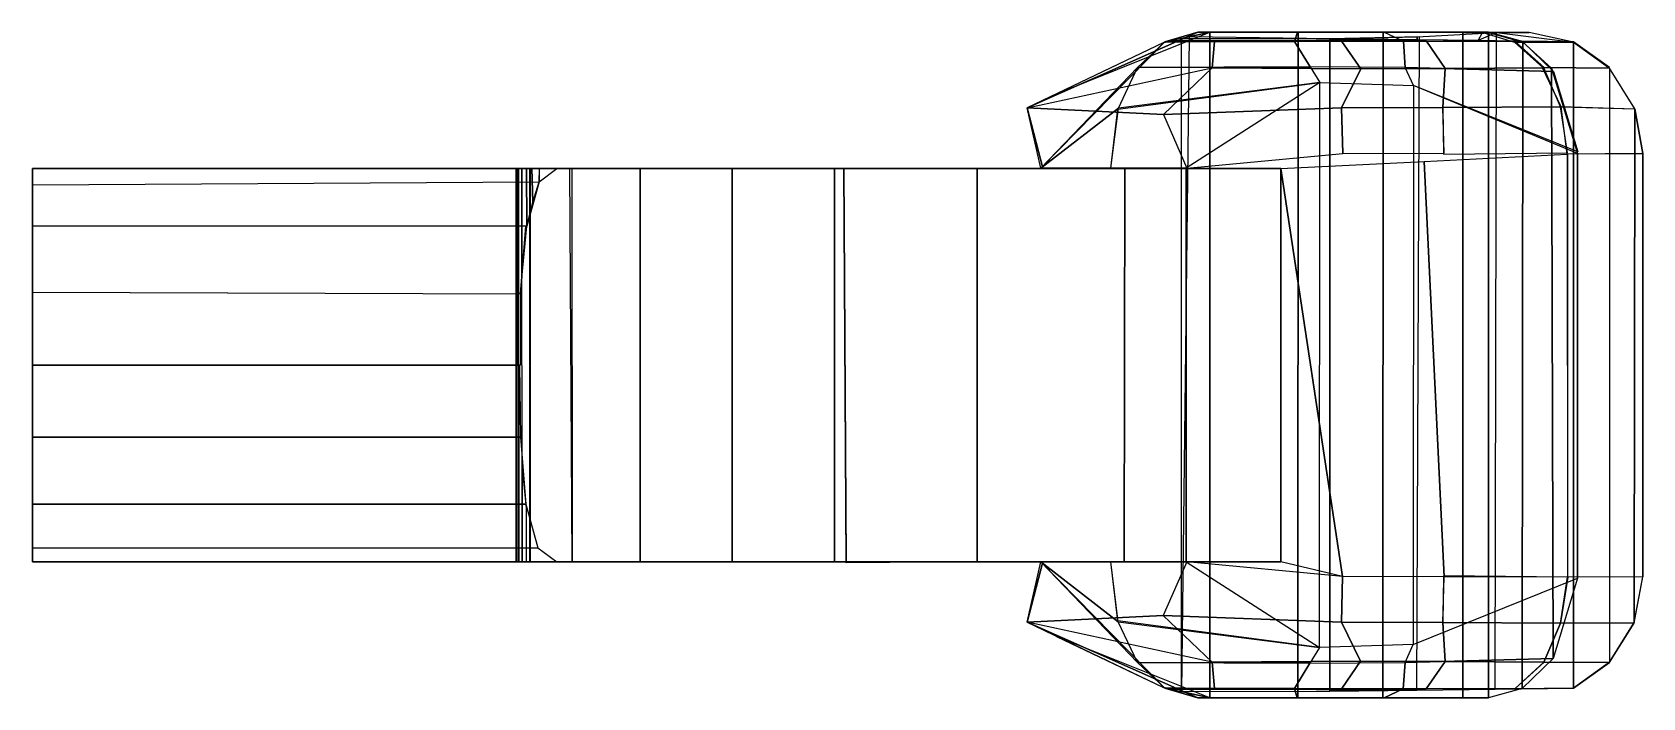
# Model space of a CAD drawing. Extents: x -5 to 48.3, y -23.3 to -1.2.
import ezdxf

# ---------------------------------------------------------------- set-up
doc = ezdxf.new("R2010")
doc.units = 0
doc.header["$MEASUREMENT"] = 0
doc.layers.add('3D', color=1, linetype='Continuous')

msp = doc.modelspace()

# ---------------------------------------------------------------- linework, layer by layer
at = {"layer": '3D'}
for p, q in [((36.234, -1.532, 66.627), (45.022, -1.551, 64.397)), ((36.231, -22.963, 66.623), (45.018, -22.944, 64.393))]:
    msp.add_line(p, q, dxfattribs=at)
for points in [[(33.565, -1.241, 55.398), (27.917, -3.738, 60.083), (28.889, -3.274, 61.344), (33.958, -1.241, 56.685)], [(33.565, -1.241, 55.398), (32.471, -1.554, 54.307), (28.369, -5.741, 57.382), (27.917, -3.738, 60.083)], [(34.114, -1.552, 67.979), (32.433, -1.579, 65.94), (27.917, -3.738, 60.083), (34.039, -2.423, 69.152)], [(32.471, -1.554, 54.307), (28.369, -5.741, 57.382), (31.569, -2.413, 53.401), (32.471, -1.554, 54.307)], [(28.889, -3.274, 61.344), (33.958, -1.241, 56.685), (32.433, -1.579, 65.94), (28.889, -3.274, 61.344)], [(36.763, -1.549, 52.052), (37.274, -2.388, 50.7), (31.569, -2.413, 53.401), (32.471, -1.554, 54.307)], [(32.743, -1.51, 64.058), (38.323, -1.546, 68.248), (34.114, -1.552, 67.979), (32.433, -1.579, 65.94)], [(36.854, -1.241, 53.621), (36.763, -1.549, 52.052), (32.471, -1.554, 54.307), (33.565, -1.241, 55.398)], [(38.097, -1.499, 66.154), (37.931, -1.464, 64.612), (33.019, -1.449, 62.383), (32.743, -1.51, 64.058)], [(32.743, -1.51, 64.058), (38.097, -1.499, 66.154), (36.234, -1.532, 66.627), (32.743, -1.51, 64.058)], [(33.954, -23.254, 56.681), (33.018, -23.047, 62.364), (33.019, -1.449, 62.383), (33.958, -1.241, 56.685)], [(33.018, -23.047, 62.364), (37.927, -23.031, 63.877), (37.931, -1.464, 62.312), (33.273, -1.393, 60.843)], [(37.931, -1.464, 64.612), (37.931, -1.464, 62.312), (33.273, -1.393, 60.843), (33.019, -1.449, 62.383)], [(36.854, -1.241, 53.621), (36.876, -1.241, 54.781), (33.958, -1.241, 56.685), (33.565, -1.241, 55.398)], [(36.876, -1.241, 54.781), (36.87, -23.254, 54.768), (33.954, -23.254, 56.681), (33.958, -1.241, 56.685)], [(38.949, -2.448, 69.451), (38.323, -1.546, 68.248), (34.114, -1.552, 67.979), (34.039, -2.423, 69.152)], [(41.018, -1.542, 65.413), (41.121, -1.535, 67.743), (38.323, -1.546, 68.248), (36.234, -1.532, 66.627)], [(39.725, -1.241, 53.564), (40.36, -1.54, 52.204), (36.763, -1.549, 52.052), (36.854, -1.241, 53.621)], [(40.36, -1.54, 52.204), (40.419, -2.41, 50.872), (37.274, -2.388, 50.7), (36.763, -1.549, 52.052)], [(39.725, -1.241, 53.564), (36.854, -1.241, 53.621), (36.876, -1.241, 54.781), (39.686, -1.241, 54.78)], [(39.686, -1.241, 54.78), (39.683, -23.254, 54.776), (36.874, -23.254, 54.768), (36.876, -1.241, 54.781)], [(37.931, -1.464, 62.312), (37.927, -23.031, 63.877), (40.809, -22.999, 63.771), (40.897, -1.392, 61.859)], [(40.813, -1.397, 61.855), (40.813, -1.496, 63.775), (37.931, -1.464, 64.612), (37.931, -1.464, 62.312)], [(37.931, -1.464, 64.612), (40.813, -1.496, 63.775), (41.018, -1.542, 65.413), (38.097, -1.499, 66.154)], [(41.747, -2.437, 68.946), (41.121, -1.535, 67.743), (38.323, -1.546, 68.248), (38.949, -2.448, 69.451)], [(39.686, -1.241, 54.78), (42.325, -1.254, 56.381), (42.325, -23.254, 56.381), (39.683, -23.254, 54.776)], [(43.177, -1.241, 55.594), (39.725, -1.241, 53.564), (39.686, -1.241, 54.78), (42.325, -1.254, 56.381)], [(44.296, -1.543, 54.574), (43.177, -1.241, 55.594), (39.725, -1.241, 53.564), (40.36, -1.54, 52.204)], [(45.32, -2.543, 53.645), (40.42, -2.41, 50.872), (40.36, -1.54, 52.204), (44.296, -1.543, 54.574)], [(42.832, -1.52, 63.436), (40.813, -1.496, 63.775), (40.813, -1.397, 61.855), (43.438, -1.254, 61.978)], [(45.022, -1.551, 64.397), (45.985, -1.556, 62.908), (40.813, -1.496, 63.775), (41.018, -1.542, 65.413)], [(45.022, -1.551, 64.397), (44.058, -1.546, 65.887), (41.121, -1.535, 67.743), (41.018, -1.542, 65.413)], [(45.024, -2.42, 66.765), (44.058, -1.546, 65.887), (41.121, -1.535, 67.743), (41.747, -2.437, 68.946)], [(43.173, -23.254, 55.59), (42.325, -23.254, 56.381), (42.325, -1.254, 56.381), (43.173, -1.254, 55.604)], [(42.832, -1.52, 63.436), (42.98, -1.254, 64.808), (44.522, -1.254, 62.373), (43.438, -1.254, 61.978)], [(45.988, -1.572, 62.906), (44.519, -1.254, 62.372), (42.982, -1.254, 64.805), (44.034, -1.565, 65.926)], [(44.293, -22.952, 54.57), (43.173, -23.254, 55.59), (43.173, -1.254, 55.604), (44.314, -1.565, 54.559)], [(45.982, -22.939, 62.904), (43.395, -22.969, 63.337), (43.438, -1.254, 61.978), (45.986, -1.571, 62.906)], [(47.177, -2.426, 63.339), (45.986, -1.571, 62.906), (44.034, -1.565, 65.926), (44.977, -2.41, 66.773)], [(47.181, -2.413, 63.343), (45.985, -1.556, 62.908), (44.058, -1.546, 65.887), (45.005, -2.419, 66.784)], [(45.316, -21.952, 53.64), (44.293, -22.952, 54.57), (44.314, -1.565, 54.559), (45.258, -2.426, 53.694)], [(47.18, -22.079, 63.34), (45.982, -22.939, 62.904), (45.986, -1.571, 62.906), (47.177, -2.426, 63.339)], [(27.917, -3.738, 60.083), (34.039, -2.423, 69.152), (32.421, -3.958, 69.753), (27.917, -3.738, 60.083)], [(30.932, -3.757, 52.785), (31.569, -2.413, 53.401), (28.369, -5.741, 57.382), (30.932, -3.757, 52.785)], [(37.274, -2.388, 50.7), (37.591, -2.905, 49.732), (30.932, -3.757, 52.785), (31.569, -2.413, 53.401)], [(34.039, -2.423, 69.152), (32.421, -3.958, 69.753), (38.315, -3.738, 70.438), (38.949, -2.448, 69.451)], [(37.591, -2.905, 49.732), (40.692, -2.998, 50.032), (40.42, -2.41, 50.872), (37.274, -2.388, 50.7)], [(41.747, -2.437, 68.946), (38.949, -2.448, 69.451), (38.315, -3.738, 70.438), (41.669, -3.727, 69.881)], [(45.32, -2.543, 53.645), (46.126, -5.202, 52.906), (40.692, -2.998, 50.032), (40.419, -2.41, 50.872)], [(45.561, -3.714, 67.447), (45.005, -2.419, 66.784), (41.747, -2.437, 68.946), (41.669, -3.727, 69.881)], [(48.01, -3.771, 63.642), (47.177, -2.426, 63.339), (44.949, -2.413, 66.805), (45.57, -3.697, 67.413)], [(45.259, -2.428, 53.691), (46.122, -5.254, 52.902), (46.122, -19.294, 52.902), (45.316, -21.952, 53.64)], [(47.177, -2.426, 63.339), (47.18, -22.079, 63.34), (47.996, -20.767, 63.644), (48.01, -3.771, 63.642)], [(37.591, -2.905, 49.732), (33.176, -5.741, 50.75), (30.688, -5.741, 52.626), (30.917, -3.785, 52.785)], [(41.669, -3.727, 69.881), (38.315, -3.738, 70.438), (38.354, -5.249, 70.739), (41.708, -5.238, 70.182)], [(45.787, -5.227, 67.649), (45.561, -3.714, 67.447), (41.669, -3.727, 69.881), (41.688, -5.276, 70.189)], [(45.779, -5.273, 67.649), (45.578, -3.704, 67.408), (48.01, -3.771, 63.642), (48.278, -5.254, 63.74)], [(28.438, -5.741, 64.184), (27.917, -3.738, 60.083), (32.421, -3.958, 69.753), (33.202, -5.741, 69.701)], [(28.369, -5.741, 57.382), (27.917, -3.738, 60.083), (28.438, -5.741, 64.184), (28.369, -5.741, 57.382)], [(29.117, -5.741, 54.664), (30.688, -5.741, 52.626), (30.932, -3.757, 52.785), (28.369, -5.741, 57.382)], [(38.315, -3.738, 70.438), (32.421, -3.958, 69.753), (33.202, -5.741, 69.701), (38.354, -5.249, 70.739)], [(47.996, -20.767, 63.644), (48.278, -19.254, 63.74), (48.278, -5.254, 63.74), (48.01, -3.771, 63.642)], [(41.044, -5.514, 69.107), (45.779, -5.273, 67.649), (45.784, -19.268, 67.645), (41.704, -19.257, 70.178)], [(48.278, -5.254, 63.74), (48.278, -19.254, 63.74), (45.804, -19.264, 67.625), (45.797, -5.261, 67.632)], [(-4.98, -18.754, -75.41), (-4.98, -5.754, -75.41), (-4.98, -5.754, 30.597), (-4.98, -18.754, 31.097)], [(11.779, -6.189, 33.273), (12.355, -5.754, 31.097), (-4.98, -5.754, 31.097), (-4.98, -6.293, 33.689)], [(12.355, -5.754, 31.097), (-4.98, -5.754, 31.097), (-4.98, -5.754, -75.41), (12.923, -5.754, -75.41)], [(-4.98, -18.754, -75.41), (21.54, -18.754, -75.41), (21.54, -5.754, -75.41), (-4.98, -5.754, -75.41)], [(11.041, -5.755, 38.959), (11.02, -5.754, 40.096), (33.172, -5.754, 50.746), (33.172, -5.754, 49.815)], [(11.02, -5.754, 40.096), (11.462, -5.754, 45.417), (33.172, -5.754, 50.746)], [(11.02, -5.754, 40.096), (11.481, -5.754, 45.422), (11.473, -18.754, 45.373), (11.02, -18.754, 40.096)], [(11.041, -5.755, 38.959), (11.02, -5.755, 40.096), (11.02, -18.754, 40.096), (11.043, -18.754, 38.957)], [(11.097, -5.754, 37.919), (11.041, -5.755, 38.959), (33.172, -5.754, 49.815), (33.172, -5.754, 48.972)], [(11.097, -5.754, 37.919), (11.041, -5.754, 38.959), (11.043, -18.754, 38.957), (11.106, -18.754, 37.812)], [(11.199, -5.754, 36.769), (11.097, -5.754, 37.919), (33.172, -5.754, 48.972), (33.172, -5.754, 48.137)], [(11.199, -5.754, 36.769), (11.097, -5.754, 37.919), (11.106, -18.754, 37.812), (11.209, -18.754, 36.676)], [(11.356, -5.754, 35.547), (11.199, -5.754, 36.769), (33.172, -5.754, 48.137), (33.172, -5.754, 46.766)], [(11.353, -5.754, 35.546), (11.199, -5.754, 36.769), (11.2, -9.38, 36.817), (11.368, -7.661, 35.696)], [(11.529, -5.754, 34.503), (11.356, -5.754, 35.547), (33.172, -5.754, 46.766), (33.172, -5.754, 44.649)], [(11.529, -5.754, 34.503), (11.356, -5.754, 35.547), (11.368, -7.661, 35.696), (11.569, -6.876, 34.413)], [(11.462, -5.754, 45.417), (12.854, -5.754, 50.6), (12.867, -18.754, 50.636), (11.473, -18.754, 45.373)], [(11.481, -5.754, 45.422), (12.854, -5.754, 50.6), (30.684, -5.754, 52.622), (33.172, -5.754, 50.746)], [(11.778, -5.754, 33.292), (11.529, -5.754, 34.503), (33.172, -5.754, 44.649), (33.172, -5.754, 42.336)], [(11.787, -5.754, 33.296), (11.529, -5.754, 34.503), (11.569, -6.863, 34.414), (11.779, -6.19, 33.273)], [(12.355, -5.754, 31.097), (11.778, -5.754, 33.292), (33.172, -5.754, 42.336), (33.172, -5.754, 40.116)], [(12.355, -5.754, 31.097), (11.778, -5.754, 33.292), (11.779, -6.189, 33.273), (12.355, -5.754, 31.097)], [(12.923, -5.754, -75.41), (21.54, -5.754, -75.41), (33.172, -5.754, 40.116), (12.355, -5.754, 31.097)], [(12.792, -5.754, 50.593), (15.118, -5.754, 55.5), (15.118, -18.754, 55.5), (12.867, -18.77, 50.636)], [(12.854, -5.754, 50.6), (15.118, -5.754, 55.5), (29.113, -5.754, 54.66), (30.684, -5.754, 52.622)], [(15.118, -5.754, 55.5), (18.165, -5.754, 59.893), (27.618, -5.754, 60.097), (29.113, -5.754, 54.66)], [(15.118, -5.754, 55.5), (18.165, -5.754, 59.893), (18.165, -18.754, 59.893), (15.118, -18.754, 55.5)], [(18.165, -5.754, 59.893), (21.856, -5.754, 63.642), (28.434, -5.754, 64.18), (27.62, -5.754, 60.097)], [(18.165, -5.754, 59.893), (21.856, -5.754, 63.642), (21.927, -18.754, 63.702), (18.165, -18.754, 59.893)], [(21.54, -18.754, -75.41), (33.172, -18.754, 40.116), (33.172, -5.754, 40.116), (21.54, -5.754, -75.41)], [(21.856, -5.754, 63.642), (26.265, -5.754, 66.793), (30.713, -5.754, 67.601), (28.434, -5.754, 64.18)], [(21.856, -5.754, 63.642), (26.265, -5.754, 66.793), (26.265, -18.754, 66.793), (21.927, -18.792, 63.702)], [(30.713, -5.754, 67.601), (26.265, -5.754, 66.793), (31.146, -5.754, 69.119), (32.586, -5.754, 69.104)], [(26.265, -18.754, 66.793), (26.265, -5.754, 66.793), (31.146, -5.754, 69.119), (31.13, -18.754, 69.12)], [(31.146, -5.754, 69.119), (36.308, -5.754, 70.565), (36.308, -18.754, 70.565), (31.13, -18.754, 69.12)], [(32.586, -5.754, 69.104), (31.146, -5.754, 69.119), (33.047, -5.754, 69.769), (33.433, -5.754, 69.585)], [(33.433, -5.754, 69.585), (36.308, -5.754, 70.565), (33.047, -5.754, 69.769), (33.433, -5.754, 69.585)], [(33.172, -18.754, 40.116), (33.172, -18.754, 42.336), (33.172, -5.754, 42.336), (33.172, -5.754, 40.116)], [(33.172, -18.754, 42.336), (33.172, -18.754, 44.649), (33.172, -5.754, 44.649), (33.172, -5.754, 42.336)], [(33.172, -18.754, 44.649), (33.172, -18.754, 46.766), (33.172, -5.754, 46.766), (33.172, -5.754, 44.649)], [(33.172, -18.754, 46.766), (33.172, -18.754, 48.137), (33.172, -5.754, 48.137), (33.172, -5.754, 46.766)], [(33.172, -18.754, 48.137), (33.172, -18.754, 48.972), (33.172, -5.754, 48.972), (33.172, -5.754, 48.137)], [(33.172, -18.754, 48.972), (33.172, -18.754, 49.815), (33.172, -5.754, 49.815), (33.172, -5.754, 48.972)], [(41.044, -5.514, 69.107), (41.704, -19.257, 70.178), (38.35, -19.246, 70.735), (36.308, -5.754, 70.565)], [(36.308, -5.754, 70.565), (38.35, -19.246, 70.735), (36.308, -18.754, 70.565), (36.308, -5.754, 70.565)], [(-4.98, -7.658, 35.693), (-4.98, -6.293, 33.689), (11.779, -6.19, 33.273), (11.368, -7.661, 35.696)], [(11.16, -9.899, 37.155), (11.334, -7.661, 35.696), (-4.98, -7.658, 35.693), (-4.991, -9.837, 37.131)], [(-4.98, -12.254, 37.597), (-4.98, -9.837, 37.131), (11.16, -9.899, 37.155), (11.16, -12.254, 37.597)], [(-4.98, -14.638, 37.144), (-4.98, -12.254, 37.597), (11.121, -12.254, 37.597), (11.161, -14.638, 37.144)], [(-4.98, -16.85, 35.693), (-4.98, -14.638, 37.144), (11.161, -14.638, 37.144), (11.334, -16.849, 35.694)], [(11.354, -16.984, 35.555), (11.209, -15.54, 36.676), (11.209, -18.754, 36.676), (11.356, -18.754, 35.547)], [(-4.98, -18.305, 33.471), (-4.98, -16.85, 35.693), (11.334, -16.849, 35.694), (11.733, -18.299, 33.486)], [(-4.98, -18.754, 31.097), (-4.98, -18.305, 33.471), (11.733, -18.299, 33.486), (12.355, -18.754, 31.097)], [(-4.98, -18.754, 31.097), (12.355, -18.754, 31.097), (12.355, -18.754, -75.41), (-4.98, -18.754, -75.41)], [(11.041, -18.755, 38.959), (11.02, -18.754, 40.096), (33.172, -18.754, 50.746), (33.172, -18.754, 49.815)], [(11.02, -18.754, 40.096), (11.462, -18.754, 45.417), (33.172, -18.754, 50.746)], [(11.02, -18.754, 40.096), (11.486, -18.754, 45.423), (33.172, -18.754, 50.746), (11.02, -18.754, 40.096)], [(11.097, -18.754, 37.919), (11.041, -18.755, 38.959), (33.172, -18.754, 49.815), (33.172, -18.754, 48.972)], [(11.199, -18.754, 36.769), (11.097, -18.754, 37.919), (33.172, -18.754, 48.972), (33.172, -18.754, 48.137)], [(11.356, -18.754, 35.547), (11.199, -18.754, 36.769), (33.172, -18.754, 48.137), (33.172, -18.754, 46.766)], [(11.529, -18.754, 34.503), (11.356, -18.754, 35.547), (33.172, -18.754, 46.766), (33.172, -18.754, 44.649)], [(11.481, -18.754, 45.422), (12.854, -18.754, 50.6), (30.684, -18.754, 52.622), (33.172, -18.754, 50.746)], [(11.778, -18.754, 33.292), (11.529, -18.754, 34.503), (33.172, -18.754, 44.649), (33.172, -18.754, 42.336)], [(12.355, -18.754, 31.097), (11.778, -18.754, 33.292), (33.172, -18.754, 42.336), (33.172, -18.754, 40.116)], [(12.355, -18.754, -75.41), (21.54, -18.754, -75.41), (33.172, -18.754, 40.116), (12.355, -18.754, 31.097)], [(12.854, -18.754, 50.6), (15.118, -18.754, 55.5), (29.113, -18.754, 54.66), (30.684, -18.754, 52.622)], [(15.118, -18.754, 55.5), (18.165, -18.754, 59.893), (27.618, -18.754, 60.097), (29.113, -18.754, 54.66)], [(18.165, -18.754, 59.893), (21.856, -18.754, 63.642), (28.434, -18.754, 64.18), (27.62, -18.754, 60.097)], [(21.856, -18.754, 63.642), (26.265, -18.754, 66.793), (30.713, -18.754, 67.601), (28.434, -18.754, 64.18)], [(30.713, -18.754, 67.601), (26.265, -18.754, 66.793), (31.13, -18.754, 69.12), (32.586, -18.754, 69.104)], [(33.198, -18.754, 69.697), (32.418, -20.537, 69.749), (27.913, -20.757, 60.079), (28.434, -18.754, 64.18)], [(27.913, -20.757, 60.079), (28.366, -18.754, 57.378), (32.467, -22.941, 54.303), (33.562, -23.254, 55.394)], [(28.366, -18.754, 57.378), (28.434, -18.754, 64.18), (27.913, -20.757, 60.079), (28.366, -18.754, 57.378)], [(32.467, -22.941, 54.303), (31.565, -22.082, 53.397), (28.366, -18.754, 57.378), (32.467, -22.941, 54.303)], [(28.366, -18.754, 57.378), (30.928, -20.738, 52.781), (30.684, -18.754, 52.622), (29.113, -18.754, 54.66)], [(30.928, -20.738, 52.781), (28.366, -18.754, 57.378), (31.565, -22.082, 53.397), (30.928, -20.738, 52.781)], [(30.913, -20.71, 52.781), (30.684, -18.754, 52.622), (33.172, -18.754, 50.746), (37.588, -21.59, 49.728)], [(32.586, -18.754, 69.104), (31.13, -18.754, 69.12), (33.047, -18.754, 69.769), (33.433, -18.754, 69.585)], [(38.35, -19.246, 70.735), (33.198, -18.754, 69.697), (32.418, -20.537, 69.749), (38.312, -20.757, 70.434)], [(33.433, -18.754, 69.585), (36.308, -18.754, 70.565), (33.047, -18.754, 69.769), (33.433, -18.754, 69.585)], [(41.704, -19.257, 70.178), (38.35, -19.246, 70.735), (38.312, -20.757, 70.434), (41.665, -20.768, 69.877)], [(40.416, -22.085, 50.868), (40.688, -21.497, 50.028), (46.122, -19.294, 52.902), (45.316, -21.952, 53.64)], [(41.684, -19.22, 70.185), (41.665, -20.768, 69.877), (45.558, -20.781, 67.442), (45.784, -19.268, 67.645)], [(45.801, -19.262, 67.628), (45.554, -20.779, 67.447), (47.992, -20.783, 63.636), (48.278, -19.254, 63.74)], [(27.913, -20.757, 60.079), (32.418, -20.537, 69.749), (34.035, -22.072, 69.148), (27.913, -20.757, 60.079)], [(34.035, -22.072, 69.148), (27.913, -20.757, 60.079), (32.429, -22.916, 65.936), (34.11, -22.944, 67.975)], [(33.954, -23.254, 56.681), (28.885, -21.222, 61.34), (27.913, -20.757, 60.079), (33.562, -23.254, 55.394)], [(31.565, -22.082, 53.397), (30.928, -20.738, 52.781), (37.588, -21.59, 49.728), (37.27, -22.107, 50.696)], [(38.945, -22.047, 69.447), (38.312, -20.757, 70.434), (32.418, -20.537, 69.749), (34.035, -22.072, 69.148)], [(41.665, -20.768, 69.877), (38.312, -20.757, 70.434), (38.945, -22.047, 69.447), (41.744, -22.058, 68.942)], [(41.665, -20.768, 69.877), (41.744, -22.058, 68.942), (45.001, -22.076, 66.78), (45.558, -20.781, 67.442)], [(28.885, -21.222, 61.34), (32.429, -22.916, 65.936), (33.954, -23.254, 56.681), (28.885, -21.222, 61.34)], [(45.558, -20.781, 67.442), (45.001, -22.076, 66.78), (47.18, -22.083, 63.34), (47.992, -20.783, 63.636)], [(37.27, -22.107, 50.696), (40.417, -22.085, 50.868), (40.688, -21.497, 50.028), (37.588, -21.59, 49.728)], [(32.467, -22.941, 54.303), (31.565, -22.082, 53.397), (37.27, -22.107, 50.696), (36.759, -22.946, 52.048)], [(34.035, -22.072, 69.148), (34.11, -22.944, 67.975), (38.319, -22.949, 68.244), (38.945, -22.047, 69.447)], [(36.759, -22.946, 52.048), (37.27, -22.107, 50.696), (40.416, -22.085, 50.868), (40.356, -22.955, 52.2)], [(38.945, -22.047, 69.447), (38.319, -22.949, 68.244), (41.118, -22.96, 67.739), (41.744, -22.058, 68.942)], [(44.293, -22.952, 54.57), (40.356, -22.955, 52.2), (40.417, -22.085, 50.868), (45.316, -21.952, 53.64)], [(41.744, -22.058, 68.942), (41.118, -22.96, 67.739), (44.054, -22.949, 65.883), (45.02, -22.075, 66.761)], [(45.001, -22.076, 66.78), (44.054, -22.949, 65.883), (45.982, -22.939, 62.904), (47.177, -22.082, 63.339)], [(32.429, -22.916, 65.936), (34.11, -22.944, 67.975), (38.411, -22.949, 68.227), (32.739, -22.985, 64.053)], [(33.562, -23.254, 55.394), (32.467, -22.941, 54.303), (36.759, -22.946, 52.048), (36.85, -23.254, 53.617)], [(32.739, -22.985, 64.053), (36.231, -22.963, 66.623), (38.094, -22.996, 66.15), (32.739, -22.985, 64.053)], [(32.739, -22.985, 64.053), (33.018, -23.047, 62.364), (37.927, -23.031, 63.877), (38.094, -22.996, 66.15)], [(33.562, -23.254, 55.394), (33.954, -23.254, 56.681), (36.868, -23.254, 54.768), (36.85, -23.254, 53.617)], [(36.231, -22.963, 66.623), (38.319, -22.949, 68.244), (41.118, -22.96, 67.739), (41.014, -22.953, 65.409)], [(36.85, -23.254, 53.617), (36.759, -22.946, 52.048), (40.356, -22.955, 52.2), (39.721, -23.254, 53.56)], [(39.683, -23.254, 54.776), (36.868, -23.254, 54.768), (36.85, -23.254, 53.617), (39.721, -23.254, 53.56)], [(38.094, -22.996, 66.15), (41.014, -22.953, 65.409), (40.809, -22.999, 63.771), (37.927, -23.031, 63.877)], [(42.321, -23.241, 56.377), (39.683, -23.254, 54.776), (39.721, -23.254, 53.56), (43.173, -23.254, 55.59)], [(43.173, -23.254, 55.59), (39.721, -23.254, 53.56), (40.356, -22.955, 52.2), (44.293, -22.952, 54.57)], [(41.014, -22.953, 65.409), (40.809, -22.999, 63.771), (45.982, -22.939, 62.904), (45.018, -22.944, 64.393)], [(41.014, -22.953, 65.409), (41.118, -22.96, 67.739), (44.054, -22.949, 65.883), (45.018, -22.944, 64.393)]]:
    msp.add_3dface(points, dxfattribs=at)
at = {"layer": '3D', "linetype": 'Continuous'}
for points in [[(33.172, -18.754, 50.746), (37.588, -21.59, 49.728), (37.591, -2.905, 49.732), (33.176, -5.741, 50.75)], [(37.591, -2.905, 49.732), (40.692, -2.998, 50.032), (40.688, -21.497, 50.028), (37.588, -21.59, 49.728)], [(40.688, -21.497, 50.028), (46.122, -19.294, 52.902), (46.122, -5.254, 52.902), (40.692, -2.998, 50.032)], [(-4.98, -5.754, 31.097), (-4.98, -6.293, 33.689), (-4.98, -7.447, 30.662), (-4.98, -5.754, 30.662)], [(11.462, -18.754, 45.417), (11.481, -5.754, 45.415), (33.176, -5.741, 50.75), (33.172, -18.754, 50.75)], [(-4.98, -6.293, 33.689), (-4.98, -7.658, 35.693), (-4.98, -8.55, 30.705), (-4.98, -7.447, 30.662)], [(-4.98, -8.55, 30.705), (-4.981, -7.658, 35.693), (-4.991, -9.837, 37.131), (-4.98, -10.46, 30.778)], [(-4.98, -10.46, 30.778), (-4.98, -9.837, 37.131), (-4.98, -12.254, 37.597), (-4.98, -12.691, 30.864)], [(-4.98, -12.691, 30.864), (-4.98, -12.254, 37.597), (-4.98, -14.638, 37.144), (-4.98, -14.876, 30.948)], [(-4.98, -14.876, 30.948), (-4.98, -14.638, 37.144), (-4.98, -16.85, 35.693), (-4.98, -16.88, 31.025)], [(-4.98, -16.88, 31.025), (-4.98, -16.85, 35.693), (-4.98, -18.305, 33.471), (-4.98, -18.754, 31.097)]]:
    msp.add_3dface(points, dxfattribs=at)

doc.saveas('drawing.dxf')
